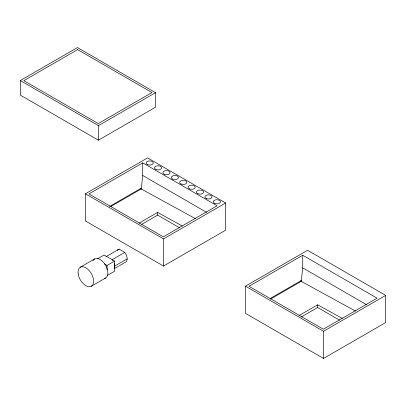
<?xml version="1.0" encoding="UTF-8"?>
<svg xmlns="http://www.w3.org/2000/svg" width="406" height="406" viewBox="0 0 406 406"><rect width="100%" height="100%" fill="white"/><g stroke="black" fill="none" stroke-linecap="round" stroke-linejoin="round"><path stroke-width="0.61" d="M110.671 206.598L141.212 188.963L142.729 175.478L142.729 162.867L88.97 193.906L163.308 236.825L217.068 205.786L142.729 162.867M270.69 298.983L301.232 281.348L302.749 267.864L302.749 255.257L248.99 286.291L323.328 329.215L377.088 298.177L302.749 255.257M20.3 80.545L77.419 47.568L155.539 92.669L155.539 107.22L98.419 140.197L20.3 95.095L20.3 80.545L98.419 125.647L155.539 92.669M85.402 193.784L147.561 157.898L225.68 203L225.68 230.156L163.522 266.047L85.402 220.945L85.402 193.784L163.522 238.885L225.68 203M109.579 206.451L141.212 188.186L141.212 188.963L195.59 218.753M139.014 223.178L157.64 212.424L182.294 226.015M141.755 224.295L157.64 215.124L179.553 227.776M80.327 267.199L94.608 258.957M97.607 258.754L104.088 255.014L114.588 261.073L114.588 271.259L107.57 275.314M119.278 265.783L124.789 262.601A7.425 4.288 60 0 0 124.789 252.415L119.09 249.127L106.494 256.399A7.425 4.288 60 0 0 105.946 256.551M124.789 252.415L112.188 259.688A7.425 4.288 60 0 1 112.736 260.469M104.403 263.925L107.032 265.438L114.588 261.073M114.588 266.169L127.19 258.891M114.553 268.508L118.491 266.234M91.314 286.23L105.596 277.988M245.422 286.174L307.581 250.284L385.7 295.385L385.7 322.547L323.541 358.432L245.422 313.33L245.422 286.174L323.541 331.276L385.7 295.385M270.142 298.522L301.232 280.576L301.232 281.348L355.61 311.138M299.034 315.563L317.659 304.81L342.314 318.4M301.227 317L317.659 307.509L339.573 320.161M142.729 175.478L206.684 212.404M302.749 267.864L366.704 304.789M140.268 188.42L141.212 188.963M300.288 280.805L301.232 281.348M323.541 331.276L323.541 358.432M317.659 304.81L317.659 307.509M163.522 238.885L163.522 266.047M157.64 212.424L157.64 215.124M107.032 265.438L107.032 269.635M98.419 125.647L98.419 140.197M114.142 263.453A7.425 4.288 60 0 1 114.142 268.361M117.283 250.375A7.425 4.288 60 0 1 119.09 249.127M93.03 260.662A10.987 6.344 60 0 1 105.19 264.626A10.987 6.344 60 0 1 104.301 278.445M77.632 49.628L23.868 80.667L98.211 123.586L151.971 92.548L77.632 49.628M147.571 164.658A3.563 2.055 0 0 0 153.204 163.202A3.563 2.055 0 0 0 148.205 161.111A3.563 2.055 0 0 0 147.571 164.658M155.97 169.505A3.563 2.055 0 0 0 161.603 168.054A3.563 2.055 0 0 0 156.604 165.963A3.563 2.055 0 0 0 155.97 169.505M164.369 174.357A3.563 2.055 0 0 0 170.002 172.9A3.563 2.055 0 0 0 165.009 170.809A3.563 2.055 0 0 0 164.369 174.357M172.768 179.203A3.563 2.055 0 0 0 178.407 177.752A3.563 2.055 0 0 0 173.408 175.661A3.563 2.055 0 0 0 172.768 179.203M181.167 184.055A3.563 2.055 0 0 0 186.806 182.599A3.563 2.055 0 0 0 181.807 180.508A3.563 2.055 0 0 0 181.167 184.055M189.566 188.907A3.563 2.055 0 0 0 195.205 187.45A3.563 2.055 0 0 0 190.206 185.359A3.563 2.055 0 0 0 189.566 188.907M197.971 193.753A3.563 2.055 0 0 0 203.604 192.302A3.563 2.055 0 0 0 198.605 190.211A3.563 2.055 0 0 0 197.971 193.753M206.37 198.605A3.563 2.055 0 0 0 212.003 197.149A3.563 2.055 0 0 0 207.004 195.058A3.563 2.055 0 0 0 206.37 198.605M214.769 203.452A3.563 2.055 0 0 0 220.407 202A3.563 2.055 0 0 0 215.408 199.909A3.563 2.055 0 0 0 214.769 203.452M78.191 274.009A10.987 6.344 60 0 0 90.908 286.433A10.987 6.344 60 0 0 88.361 269.706A10.987 6.344 60 0 0 78.191 274.009"/></g></svg>
